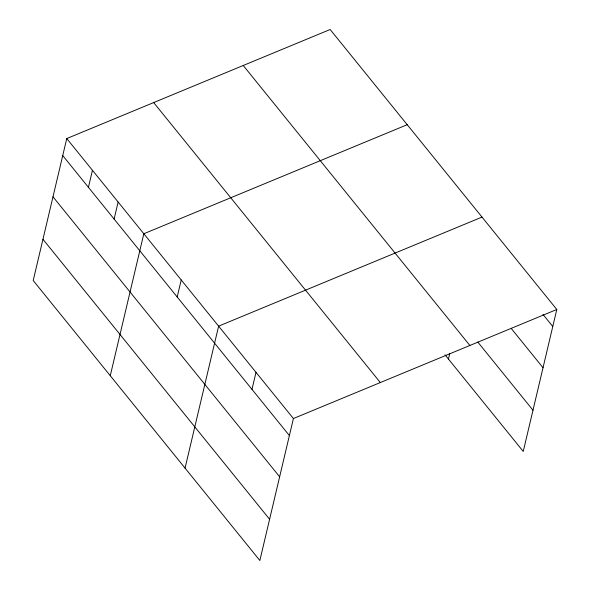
<?xml version="1.0" encoding="UTF-8"?>
<svg xmlns="http://www.w3.org/2000/svg" width="590" height="590" viewBox="0 0 590 590"><rect width="100%" height="100%" fill="white"/><g stroke="black" fill="none" stroke-linecap="round" stroke-linejoin="round"><path stroke-width="0.89" d="M66.758 138.561L33.202 280.516L259.851 560.5L293.407 418.539L66.758 138.561L330.149 29.5L556.798 309.485L523.242 451.439L444.993 354.782M88.426 187.318L92.446 170.289M114.113 219.045L118.133 202.023M110.264 375.712L143.82 233.751L407.211 124.697M177.192 296.977L181.219 279.948M185.054 468.106L218.617 326.145L482 217.091M251.989 389.371L256.008 372.342M448.444 359.045L449.713 353.668M293.407 418.539L556.798 309.485M542.992 314.426L552.771 326.506M511.382 328.645L543.021 367.74M477.752 341.986L532.984 410.212M243.235 65.49L469.876 345.475M153.68 102.572L380.329 382.549M62.739 155.583L289.38 435.568M52.989 196.809L279.638 476.794M42.952 239.289L269.593 519.274"/></g></svg>
